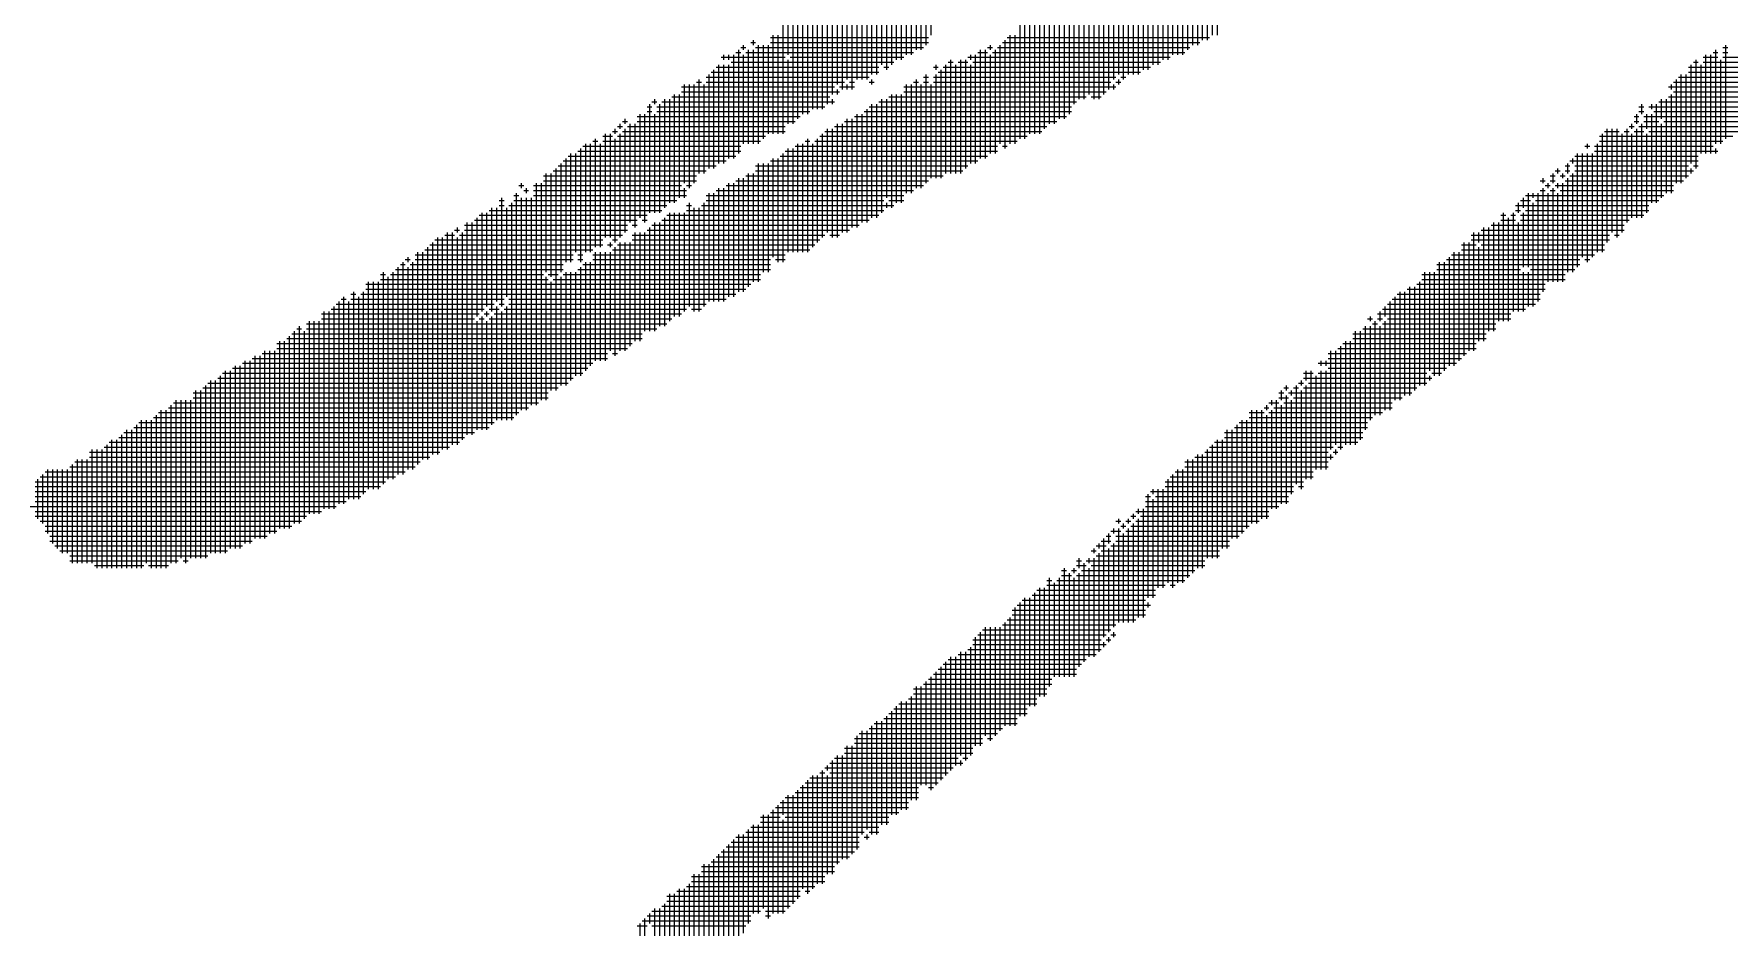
# Model space of a CAD drawing. Header units: feet. Extents: x 0 to 504600, y 0 to 356400.
# Drawn here: x 343216 to 344818, y 17540 to 18384 of the extents above; entities that cross this region are included whole.
import ezdxf

# ---------------------------------------------------------------- set-up
doc = ezdxf.new("R2010")
doc.units = ezdxf.units.FT
doc.header["$LTSCALE"] = 600
doc.header["$MEASUREMENT"] = 0
doc.layers.add('CX-COMM', color=3, linetype='CONTINUOUS')

msp = doc.modelspace()

# ---------------------------------------------------------------- linework, layer by layer
at = {"layer": 'CX-COMM'}
for p, q in [((344324.8, 18485.8), (344324.8, 18378.5)), ((344329.5, 18481.1), (344329.5, 18383.2)), ((344334.1, 18485.8), (344334.1, 18383.2)), ((344040.2, 18462.5), (344040.2, 18364.5)), ((344044.9, 18467.2), (344044.9, 18364.5)), ((344049.5, 18462.5), (344049.5, 18369.2)), ((344054.2, 18467.2), (344054.2, 18369.2)), ((344282.8, 18467.2), (344282.8, 18359.8)), ((344287.5, 18467.2), (344287.5, 18359.8)), ((344292.1, 18462.5), (344292.1, 18364.5)), ((344296.8, 18471.8), (344296.8, 18364.5)), ((344301.5, 18467.2), (344301.5, 18364.5)), ((344306.1, 18471.8), (344306.1, 18369.2)), ((344310.8, 18476.5), (344310.8, 18373.8)), ((344315.5, 18476.5), (344315.5, 18373.8)), ((344320.1, 18476.5), (344320.1, 18378.5)), ((344030.9, 18453.2), (344030.9, 18359.8)), ((344035.5, 18457.8), (344035.5, 18359.8)), ((344058.9, 18453.2), (344058.9, 18373.8)), ((344063.5, 18457.8), (344063.5, 18383.2)), ((344254.8, 18448.5), (344254.8, 18345.8)), ((344264.2, 18448.5), (344264.2, 18350.5)), ((344268.8, 18453.2), (344268.8, 18350.5)), ((344273.5, 18457.8), (344273.5, 18355.2)), ((344278.2, 18457.8), (344278.2, 18355.2)), ((343993.5, 18439.2), (343993.5, 18341.2)), ((343998.2, 18434.5), (343998.2, 18341.2)), ((344002.9, 18439.2), (344002.9, 18341.2)), ((344007.5, 18439.2), (344007.5, 18345.8)), ((344012.2, 18443.8), (344012.2, 18345.8)), ((344016.9, 18434.5), (344016.9, 18355.2)), ((344021.5, 18434.5), (344021.5, 18350.5)), ((344026.2, 18439.2), (344026.2, 18355.2)), ((344231.5, 18434.5), (344231.5, 18331.9)), ((344240.8, 18439.2), (344240.8, 18345.8)), ((344245.5, 18439.2), (344245.5, 18341.2)), ((344250.2, 18443.8), (344250.2, 18345.8)), ((344259.5, 18439.2), (344259.5, 18345.8)), ((343956.2, 18415.8), (343956.2, 18313.2)), ((343960.9, 18415.8), (343960.9, 18313.2)), ((343965.6, 18415.8), (343965.6, 18317.9)), ((343970.2, 18420.5), (343970.2, 18327.2)), ((343974.9, 18425.2), (343974.9, 18336.5)), ((343979.6, 18429.8), (343979.6, 18331.9)), ((343984.2, 18425.2), (343984.2, 18341.2)), ((343988.9, 18429.8), (343988.9, 18331.9)), ((344194.2, 18415.8), (344194.2, 18308.5)), ((344198.8, 18415.8), (344198.8, 18317.9)), ((344203.5, 18420.5), (344203.5, 18322.5)), ((344208.2, 18425.2), (344208.2, 18322.5)), ((344212.8, 18420.5), (344212.8, 18327.2)), ((344217.5, 18425.2), (344217.5, 18322.5)), ((344222.2, 18420.5), (344222.2, 18322.5)), ((344226.8, 18429.8), (344226.8, 18327.2)), ((344236.2, 18425.2), (344236.2, 18341.2)), ((343946.9, 18406.5), (343946.9, 18308.5)), ((343951.6, 18411.2), (343951.6, 18313.2)), ((344166.2, 18401.8), (344166.2, 18289.9)), ((344170.8, 18401.8), (344170.8, 18294.5)), ((344175.5, 18406.5), (344175.5, 18299.2)), ((344180.2, 18411.2), (344180.2, 18299.2)), ((344184.8, 18411.2), (344184.8, 18303.9)), ((344189.5, 18411.2), (344189.5, 18303.9)), ((343914.2, 18383.2), (343914.2, 18289.9)), ((343918.9, 18383.2), (343918.9, 18289.9)), ((343923.6, 18392.5), (343923.6, 18289.9)), ((343928.2, 18392.5), (343928.2, 18364.5)), ((343932.9, 18392.5), (343932.9, 18299.2)), ((343937.6, 18392.5), (343937.6, 18303.9)), ((343942.2, 18397.2), (343942.2, 18308.5)), ((344138.2, 18383.2), (344138.2, 18280.5)), ((344142.8, 18383.2), (344142.8, 18280.5)), ((344147.5, 18392.5), (344147.5, 18285.2)), ((344152.2, 18392.5), (344152.2, 18285.2)), ((344156.8, 18397.2), (344156.8, 18289.9)), ((344161.5, 18397.2), (344161.5, 18289.9)), ((343879.2, 18366.8), (343883.9, 18366.8)), ((343881.6, 18369.2), (343881.6, 18271.2)), ((343883.9, 18371.5), (343888.6, 18371.5)), ((343886.2, 18373.8), (343886.2, 18369.2)), ((343888.6, 18366.8), (344047.2, 18366.8)), ((343890.9, 18369.2), (343890.9, 18280.5)), ((343893.2, 18376.2), (343897.9, 18376.2)), ((343895.6, 18378.5), (343895.6, 18373.8)), ((343895.6, 18369.2), (343895.6, 18280.5)), ((343897.9, 18371.5), (344056.5, 18371.5)), ((343900.2, 18373.8), (343900.2, 18280.5)), ((343904.9, 18373.8), (343904.9, 18285.2)), ((343909.6, 18373.8), (343909.6, 18289.9)), ((343911.9, 18380.8), (344061.2, 18380.8)), ((343911.9, 18376.2), (344061.2, 18376.2)), ((344107.9, 18366.8), (344117.2, 18366.8)), ((344110.2, 18369.2), (344110.2, 18266.5)), ((344114.9, 18369.2), (344114.9, 18266.5)), ((344117.2, 18371.5), (344121.9, 18371.5)), ((344119.5, 18373.8), (344119.5, 18369.2)), ((344121.9, 18366.8), (344303.8, 18366.8)), ((344124.2, 18369.2), (344124.2, 18271.2)), ((344126.5, 18371.5), (344308.5, 18371.5)), ((344128.9, 18373.8), (344128.9, 18280.5)), ((344131.2, 18376.2), (344317.8, 18376.2)), ((344133.5, 18378.5), (344133.5, 18275.9)), ((344135.8, 18380.8), (344327.1, 18380.8)), ((344803, 18366.8), (344807.7, 18366.8)), ((344805.4, 18369.2), (344805.4, 18280.5)), ((344812.4, 18371.5), (344817, 18371.5)), ((344812.4, 18366.8), (344817, 18366.8)), ((344814.7, 18373.8), (344814.7, 18285.2)), ((343858.2, 18350.5), (343858.2, 18257.2)), ((343860.6, 18352.8), (344014.5, 18352.8)), ((343862.9, 18355.2), (343862.9, 18261.9)), ((343865.2, 18362.2), (343925.9, 18362.2)), ((343867.6, 18364.5), (343867.6, 18359.8)), ((343867.6, 18355.2), (343867.6, 18261.9)), ((343872.2, 18364.5), (343872.2, 18359.8)), ((343872.2, 18355.2), (343872.2, 18266.5)), ((343874.6, 18357.5), (344028.5, 18357.5)), ((343876.9, 18364.5), (343876.9, 18266.5)), ((343886.2, 18364.5), (343886.2, 18280.5)), ((343928.2, 18359.8), (343928.2, 18299.2)), ((343930.6, 18362.2), (344037.9, 18362.2)), ((344019.2, 18352.8), (344023.9, 18352.8)), ((344065.9, 18352.8), (344070.5, 18352.8)), ((344068.2, 18355.2), (344068.2, 18350.5)), ((344072.9, 18350.5), (344072.9, 18247.9)), ((344075.2, 18352.8), (344271.2, 18352.8)), ((344077.5, 18355.2), (344077.5, 18252.5)), ((344079.9, 18357.5), (344084.5, 18357.5)), ((344082.2, 18359.8), (344082.2, 18252.5)), ((344086.9, 18355.2), (344086.9, 18252.5)), ((344089.2, 18357.5), (344098.5, 18357.5)), ((344091.5, 18359.8), (344091.5, 18252.5)), ((344096.2, 18359.8), (344096.2, 18257.2)), ((344098.5, 18362.2), (344289.8, 18362.2)), ((344100.9, 18364.5), (344100.9, 18359.8)), ((344100.9, 18355.2), (344100.9, 18261.9)), ((344103.2, 18357.5), (344280.5, 18357.5)), ((344105.5, 18364.5), (344105.5, 18261.9)), ((344119.5, 18364.5), (344119.5, 18271.2)), ((344779.7, 18352.8), (344915, 18352.8)), ((344782, 18355.2), (344782, 18261.9)), ((344784.4, 18357.5), (344789, 18357.5)), ((344786.7, 18359.8), (344786.7, 18257.2)), ((344791.4, 18355.2), (344791.4, 18271.2)), ((344793.7, 18362.2), (344807.7, 18362.2)), ((344793.7, 18357.5), (344919.7, 18357.5)), ((344796, 18364.5), (344796, 18271.2)), ((344800.7, 18364.5), (344800.7, 18271.2)), ((344810, 18359.8), (344810, 18280.5)), ((344812.4, 18362.2), (344924.3, 18362.2)), ((343827.9, 18334.2), (343972.6, 18334.2)), ((343830.3, 18336.5), (343830.3, 18243.2)), ((343834.9, 18336.5), (343834.9, 18238.5)), ((343839.6, 18336.5), (343839.6, 18243.2)), ((343841.9, 18338.8), (343846.6, 18338.8)), ((343844.2, 18341.2), (343844.2, 18252.5)), ((343848.9, 18336.5), (343848.9, 18252.5)), ((343851.2, 18343.5), (344005.2, 18343.5)), ((343851.2, 18338.8), (343981.9, 18338.8)), ((343853.6, 18345.8), (343853.6, 18257.2)), ((343855.9, 18348.2), (344014.5, 18348.2)), ((343977.2, 18334.2), (343991.2, 18334.2)), ((343984.2, 18336.5), (343984.2, 18331.9)), ((343986.6, 18338.8), (343991.2, 18338.8)), ((344005.2, 18338.8), (344009.9, 18338.8)), ((344007.5, 18341.2), (344007.5, 18336.5)), ((344037.9, 18334.2), (344238.5, 18334.2)), ((344040.2, 18336.5), (344040.2, 18233.9)), ((344044.9, 18336.5), (344044.9, 18233.9)), ((344047.2, 18338.8), (344051.9, 18338.8)), ((344049.5, 18341.2), (344049.5, 18238.5)), ((344054.2, 18336.5), (344054.2, 18238.5)), ((344056.5, 18343.5), (344061.2, 18343.5)), ((344056.5, 18338.8), (344061.2, 18338.8)), ((344058.9, 18345.8), (344058.9, 18243.2)), ((344063.5, 18336.5), (344063.5, 18247.9)), ((344065.9, 18343.5), (344238.5, 18343.5)), ((344065.9, 18338.8), (344233.8, 18338.8)), ((344068.2, 18345.8), (344068.2, 18247.9)), ((344070.5, 18348.2), (344261.8, 18348.2)), ((344236.2, 18336.5), (344236.2, 18331.9)), ((344238.5, 18338.8), (344243.2, 18338.8)), ((344240.8, 18341.2), (344240.8, 18336.5)), ((344243.2, 18343.5), (344247.8, 18343.5)), ((344761, 18334.2), (344887, 18334.2)), ((344763.4, 18336.5), (344763.4, 18331.9)), ((344765.7, 18338.8), (344896.3, 18338.8)), ((344768, 18341.2), (344768, 18243.2)), ((344770.4, 18343.5), (344901, 18343.5)), ((344772.7, 18345.8), (344772.7, 18243.2)), ((344777.4, 18345.8), (344777.4, 18247.9)), ((344779.7, 18348.2), (344905.7, 18348.2)), ((343799.9, 18320.2), (343804.6, 18320.2)), ((343802.3, 18322.5), (343802.3, 18317.9)), ((343809.3, 18320.2), (343972.6, 18320.2)), ((343811.6, 18322.5), (343811.6, 18219.9)), ((343816.3, 18322.5), (343816.3, 18224.5)), ((343818.6, 18324.9), (343967.9, 18324.9)), ((343820.9, 18327.2), (343820.9, 18224.5)), ((343825.6, 18327.2), (343825.6, 18229.2)), ((343827.9, 18329.5), (343977.2, 18329.5)), ((343970.2, 18322.5), (343970.2, 18317.9)), ((343974.9, 18331.9), (343974.9, 18327.2)), ((344014.5, 18320.2), (344201.2, 18320.2)), ((344016.9, 18322.5), (344016.9, 18215.2)), ((344021.5, 18322.5), (344021.5, 18229.2)), ((344023.9, 18324.9), (344210.5, 18324.9)), ((344026.2, 18327.2), (344026.2, 18219.9)), ((344030.9, 18327.2), (344030.9, 18224.5)), ((344035.5, 18327.2), (344035.5, 18224.5)), ((344037.9, 18329.5), (344229.2, 18329.5)), ((344215.2, 18324.9), (344224.5, 18324.9)), ((344751.7, 18320.2), (344873, 18320.2)), ((344754, 18322.5), (344754, 18303.9)), ((344758.7, 18322.5), (344758.7, 18233.9)), ((344761, 18324.9), (344877.7, 18324.9)), ((344763.4, 18327.2), (344763.4, 18233.9)), ((344765.7, 18329.5), (344882.3, 18329.5)), ((343774.3, 18303.9), (343774.3, 18299.2)), ((343785.9, 18306.2), (343939.9, 18306.2)), ((343788.3, 18308.5), (343788.3, 18210.5)), ((343792.9, 18308.5), (343792.9, 18205.9)), ((343795.3, 18315.5), (343799.9, 18315.5)), ((343795.3, 18310.9), (343799.9, 18310.9)), ((343797.6, 18317.9), (343797.6, 18215.2)), ((343802.3, 18308.5), (343802.3, 18215.2)), ((343804.6, 18315.5), (343963.2, 18315.5)), ((343804.6, 18310.9), (343949.2, 18310.9)), ((343806.9, 18317.9), (343806.9, 18215.2)), ((343984.2, 18303.9), (343984.2, 18196.5)), ((343988.9, 18303.9), (343988.9, 18201.2)), ((343991.2, 18306.2), (344191.8, 18306.2)), ((343993.5, 18308.5), (343993.5, 18201.2)), ((343998.2, 18308.5), (343998.2, 18205.9)), ((344000.5, 18310.9), (344196.5, 18310.9)), ((344002.9, 18313.2), (344002.9, 18205.9)), ((344005.2, 18315.5), (344196.5, 18315.5)), ((344007.5, 18317.9), (344007.5, 18210.5)), ((344012.2, 18317.9), (344012.2, 18210.5)), ((344728.4, 18306.2), (344733, 18306.2)), ((344730.7, 18308.5), (344730.7, 18299.2)), ((344733, 18315.5), (344737.7, 18315.5)), ((344733, 18310.9), (344737.7, 18310.9)), ((344735.4, 18317.9), (344735.4, 18308.5)), ((344737.7, 18306.2), (344854.4, 18306.2)), ((344740, 18308.5), (344740, 18294.5)), ((344742.4, 18315.5), (344863.7, 18315.5)), ((344744.7, 18317.9), (344744.7, 18313.2)), ((344744.7, 18308.5), (344744.7, 18224.5)), ((344747, 18310.9), (344859, 18310.9)), ((344749.4, 18317.9), (344749.4, 18224.5)), ((343753.3, 18287.5), (343762.6, 18287.5)), ((343755.6, 18289.9), (343755.6, 18191.9)), ((343760.3, 18289.9), (343760.3, 18191.9)), ((343762.6, 18292.2), (343767.3, 18292.2)), ((343764.9, 18294.5), (343764.9, 18289.9)), ((343767.3, 18296.9), (343771.9, 18296.9)), ((343767.3, 18287.5), (343907.2, 18287.5)), ((343769.6, 18299.2), (343769.6, 18294.5)), ((343769.6, 18289.9), (343769.6, 18191.9)), ((343771.9, 18301.5), (343776.6, 18301.5)), ((343771.9, 18292.2), (343925.9, 18292.2)), ((343774.3, 18294.5), (343774.3, 18196.5)), ((343776.6, 18296.9), (343925.9, 18296.9)), ((343778.9, 18299.2), (343778.9, 18205.9)), ((343783.6, 18299.2), (343783.6, 18201.2)), ((343785.9, 18301.5), (343935.2, 18301.5)), ((343958.6, 18287.5), (344154.5, 18287.5)), ((343960.9, 18289.9), (343960.9, 18191.9)), ((343963.2, 18292.2), (344168.5, 18292.2)), ((343965.6, 18294.5), (343965.6, 18196.5)), ((343970.2, 18294.5), (343970.2, 18191.9)), ((343972.6, 18296.9), (344173.2, 18296.9)), ((343974.9, 18299.2), (343974.9, 18191.9)), ((343979.6, 18299.2), (343979.6, 18196.5)), ((343981.9, 18301.5), (344182.5, 18301.5)), ((344695.7, 18287.5), (344821.7, 18287.5)), ((344698.1, 18289.9), (344698.1, 18177.9)), ((344700.4, 18292.2), (344714.4, 18292.2)), ((344702.7, 18294.5), (344702.7, 18187.2)), ((344707.4, 18294.5), (344707.4, 18196.5)), ((344712.1, 18294.5), (344712.1, 18191.9)), ((344716.7, 18289.9), (344716.7, 18196.5)), ((344719, 18292.2), (344723.7, 18292.2)), ((344721.4, 18294.5), (344721.4, 18205.9)), ((344723.7, 18296.9), (344728.4, 18296.9)), ((344726, 18299.2), (344726, 18294.5)), ((344726, 18289.9), (344726, 18210.5)), ((344728.4, 18301.5), (344733, 18301.5)), ((344728.4, 18292.2), (344737.7, 18292.2)), ((344730.7, 18294.5), (344730.7, 18210.5)), ((344733, 18296.9), (344840.4, 18296.9)), ((344735.4, 18299.2), (344735.4, 18210.5)), ((344737.7, 18301.5), (344751.7, 18301.5)), ((344740, 18289.9), (344740, 18215.2)), ((344742.4, 18292.2), (344826.4, 18292.2)), ((344754, 18299.2), (344754, 18229.2)), ((344756.4, 18301.5), (344845, 18301.5)), ((343722.9, 18271.2), (343722.9, 18168.6)), ((343727.6, 18271.2), (343727.6, 18177.9)), ((343729.9, 18273.5), (343883.9, 18273.5)), ((343732.3, 18275.9), (343732.3, 18168.6)), ((343734.6, 18278.2), (343883.9, 18278.2)), ((343736.9, 18280.5), (343736.9, 18177.9)), ((343741.6, 18280.5), (343741.6, 18177.9)), ((343743.9, 18282.9), (343748.6, 18282.9)), ((343746.3, 18285.2), (343746.3, 18182.6)), ((343750.9, 18280.5), (343750.9, 18182.6)), ((343753.3, 18282.9), (343902.6, 18282.9)), ((343764.9, 18285.2), (343764.9, 18187.2)), ((343923.6, 18271.2), (343923.6, 18168.6)), ((343925.9, 18273.5), (344126.5, 18273.5)), ((343928.2, 18275.9), (343928.2, 18177.9)), ((343932.9, 18275.9), (343932.9, 18177.9)), ((343935.2, 18278.2), (344126.5, 18278.2)), ((343937.6, 18280.5), (343937.6, 18177.9)), ((343942.2, 18280.5), (343942.2, 18177.9)), ((343944.6, 18282.9), (343949.2, 18282.9)), ((343946.9, 18285.2), (343946.9, 18177.9)), ((343951.6, 18280.5), (343951.6, 18182.6)), ((343953.9, 18282.9), (344145.2, 18282.9)), ((343956.2, 18285.2), (343956.2, 18187.2)), ((344131.2, 18278.2), (344135.8, 18278.2)), ((344674.7, 18271.2), (344674.7, 18163.9)), ((344679.4, 18271.2), (344679.4, 18173.2)), ((344681.7, 18278.2), (344686.4, 18278.2)), ((344684.1, 18280.5), (344684.1, 18275.9)), ((344684.1, 18271.2), (344684.1, 18168.6)), ((344688.7, 18271.2), (344688.7, 18173.2)), ((344691.1, 18278.2), (344803, 18278.2)), ((344691.1, 18273.5), (344807.7, 18273.5)), ((344693.4, 18280.5), (344693.4, 18177.9)), ((344695.7, 18282.9), (344812.4, 18282.9)), ((344805.4, 18275.9), (344805.4, 18271.2)), ((343706.6, 18254.9), (343851.2, 18254.9)), ((343708.9, 18257.2), (343708.9, 18047.2)), ((343711.3, 18259.5), (343860.6, 18259.5)), ((343713.6, 18261.9), (343713.6, 18159.2)), ((343715.9, 18264.2), (343869.9, 18264.2)), ((343718.3, 18266.5), (343718.3, 18168.6)), ((343720.6, 18268.9), (343879.2, 18268.9)), ((343897.9, 18259.5), (344098.5, 18259.5)), ((343897.9, 18254.9), (344093.9, 18254.9)), ((343900.2, 18261.9), (343900.2, 18149.9)), ((343904.9, 18261.9), (343904.9, 18159.2)), ((343909.6, 18261.9), (343909.6, 18159.2)), ((343911.9, 18264.2), (344107.9, 18264.2)), ((343914.2, 18266.5), (343914.2, 18173.2)), ((343918.9, 18266.5), (343918.9, 18168.6)), ((343921.2, 18268.9), (344117.2, 18268.9)), ((344653.7, 18254.9), (344658.4, 18254.9)), ((344656.1, 18257.2), (344656.1, 18252.5)), ((344663.1, 18259.5), (344667.7, 18259.5)), ((344663.1, 18254.9), (344667.7, 18254.9)), ((344665.4, 18261.9), (344665.4, 18252.5)), ((344667.7, 18264.2), (344789, 18264.2)), ((344670.1, 18266.5), (344670.1, 18261.9)), ((344672.4, 18268.9), (344789, 18268.9)), ((344672.4, 18259.5), (344779.7, 18259.5)), ((344672.4, 18254.9), (344784.4, 18254.9)), ((344782, 18257.2), (344782, 18252.5)), ((344784.4, 18259.5), (344789, 18259.5)), ((343674, 18240.9), (343678.6, 18240.9)), ((343676.3, 18243.2), (343676.3, 18238.5)), ((343681, 18238.5), (343681, 18233.9)), ((343688, 18240.9), (343827.9, 18240.9)), ((343690.3, 18243.2), (343690.3, 18033.3)), ((343695, 18243.2), (343695, 18037.9)), ((343697.3, 18250.2), (343841.9, 18250.2)), ((343697.3, 18245.5), (343841.9, 18245.5)), ((343699.6, 18252.5), (343699.6, 18159.2)), ((343704.3, 18252.5), (343704.3, 18154.6)), ((343830.3, 18238.5), (343830.3, 18229.2)), ((343832.6, 18240.9), (343837.3, 18240.9)), ((343862.9, 18238.5), (343862.9, 18131.2)), ((343867.6, 18238.5), (343867.6, 18131.2)), ((343869.9, 18240.9), (344056.5, 18240.9)), ((343872.2, 18243.2), (343872.2, 18135.9)), ((343876.9, 18243.2), (343876.9, 18135.9)), ((343879.2, 18245.5), (344061.2, 18245.5)), ((343881.6, 18247.9), (343881.6, 18140.6)), ((343886.2, 18247.9), (343886.2, 18140.6)), ((343888.6, 18250.2), (344075.2, 18250.2)), ((343890.9, 18252.5), (343890.9, 18145.2)), ((343895.6, 18252.5), (343895.6, 18149.9)), ((344639.7, 18245.5), (344644.4, 18245.5)), ((344642.1, 18247.9), (344642.1, 18243.2)), ((344642.1, 18238.5), (344642.1, 18140.6)), ((344644.4, 18240.9), (344649.1, 18240.9)), ((344646.7, 18243.2), (344646.7, 18238.5)), ((344649.1, 18250.2), (344653.7, 18250.2)), ((344649.1, 18245.5), (344653.7, 18245.5)), ((344651.4, 18252.5), (344651.4, 18243.2)), ((344651.4, 18238.5), (344651.4, 18149.9)), ((344653.7, 18240.9), (344765.7, 18240.9)), ((344656.1, 18243.2), (344656.1, 18238.5)), ((344658.4, 18250.2), (344663.1, 18250.2)), ((344660.7, 18252.5), (344660.7, 18247.9)), ((344660.7, 18243.2), (344660.7, 18149.9)), ((344663.1, 18245.5), (344775, 18245.5)), ((344665.4, 18247.9), (344665.4, 18159.2)), ((344667.7, 18250.2), (344779.7, 18250.2)), ((344670.1, 18252.5), (344670.1, 18159.2)), ((343655.3, 18226.9), (343660, 18226.9)), ((343655.3, 18222.2), (343660, 18222.2)), ((343657.6, 18229.2), (343657.6, 18126.6)), ((343664.6, 18222.2), (343813.9, 18222.2)), ((343667, 18224.5), (343667, 18019.3)), ((343669.3, 18231.5), (343674, 18231.5)), ((343669.3, 18226.9), (343823.3, 18226.9)), ((343671.6, 18233.9), (343671.6, 18023.9)), ((343676.3, 18229.2), (343676.3, 18028.6)), ((343678.6, 18236.2), (343683.3, 18236.2)), ((343681, 18229.2), (343681, 18028.6)), ((343685.6, 18229.2), (343685.6, 18033.3)), ((343688, 18236.2), (343832.6, 18236.2)), ((343688, 18231.5), (343832.6, 18231.5)), ((343832.6, 18222.2), (343837.3, 18222.2)), ((343834.9, 18224.5), (343834.9, 18126.6)), ((343846.6, 18222.2), (344028.5, 18222.2)), ((343848.9, 18224.5), (343848.9, 18126.6)), ((343851.2, 18231.5), (344037.9, 18231.5)), ((343851.2, 18226.9), (344019.2, 18226.9)), ((343853.6, 18233.9), (343853.6, 18131.2)), ((343858.2, 18233.9), (343858.2, 18131.2)), ((343860.6, 18236.2), (344047.2, 18236.2)), ((344021.5, 18224.5), (344021.5, 18219.9)), ((344023.9, 18226.9), (344037.9, 18226.9)), ((344616.4, 18222.2), (344742.4, 18222.2)), ((344618.7, 18224.5), (344618.7, 18215.2)), ((344621.1, 18226.9), (344630.4, 18226.9)), ((344623.4, 18229.2), (344623.4, 18219.9)), ((344625.7, 18231.5), (344756.4, 18231.5)), ((344628.1, 18233.9), (344628.1, 18163.9)), ((344632.7, 18233.9), (344632.7, 18229.2)), ((344632.7, 18224.5), (344632.7, 18126.6)), ((344635.1, 18226.9), (344751.7, 18226.9)), ((344637.4, 18233.9), (344637.4, 18131.2)), ((344639.7, 18236.2), (344644.4, 18236.2)), ((344646.7, 18233.9), (344646.7, 18149.9)), ((344649.1, 18236.2), (344653.7, 18236.2)), ((344656.1, 18233.9), (344656.1, 18149.9)), ((344658.4, 18236.2), (344765.7, 18236.2)), ((343632, 18208.2), (343785.9, 18208.2)), ((343634.3, 18210.5), (343634.3, 18117.2)), ((343636.6, 18212.9), (343795.3, 18212.9)), ((343639, 18215.2), (343639, 18121.9)), ((343643.6, 18215.2), (343643.6, 18126.6)), ((343646, 18217.5), (343809.3, 18217.5)), ((343648.3, 18219.9), (343648.3, 18121.9)), ((343653, 18219.9), (343653, 18131.2)), ((343662.3, 18219.9), (343662.3, 18135.9)), ((343790.6, 18208.2), (343795.3, 18208.2)), ((343809.3, 18208.2), (344005.2, 18208.2)), ((343811.6, 18210.5), (343811.6, 18107.9)), ((343813.9, 18212.9), (344014.5, 18212.9)), ((343816.3, 18215.2), (343816.3, 18112.6)), ((343820.9, 18215.2), (343820.9, 18117.2)), ((343825.6, 18215.2), (343825.6, 18117.2)), ((343830.3, 18215.2), (343830.3, 18121.9)), ((343832.6, 18217.5), (344019.2, 18217.5)), ((343839.6, 18219.9), (343839.6, 18121.9)), ((343844.2, 18219.9), (343844.2, 18121.9)), ((344602.4, 18212.9), (344607.1, 18212.9)), ((344602.4, 18208.2), (344616.4, 18208.2)), ((344604.7, 18215.2), (344604.7, 18112.6)), ((344609.4, 18210.5), (344609.4, 18112.6)), ((344611.7, 18212.9), (344616.4, 18212.9)), ((344614.1, 18215.2), (344614.1, 18121.9)), ((344616.4, 18217.5), (344621.1, 18217.5)), ((344621.1, 18212.9), (344737.7, 18212.9)), ((344621.1, 18208.2), (344723.7, 18208.2)), ((344623.4, 18215.2), (344623.4, 18163.9)), ((344625.7, 18217.5), (344742.4, 18217.5)), ((343597, 18191.9), (343597, 17986.6)), ((343601.6, 18191.9), (343601.6, 17991.3)), ((343604, 18194.2), (343613.3, 18194.2)), ((343606.3, 18196.5), (343606.3, 17991.3)), ((343611, 18196.5), (343611, 17995.9)), ((343613.3, 18198.9), (343618, 18198.9)), ((343615.6, 18201.2), (343615.6, 18196.5)), ((343615.6, 18191.9), (343615.6, 17995.9)), ((343618, 18194.2), (343771.9, 18194.2)), ((343620.3, 18196.5), (343620.3, 18000.6)), ((343622.6, 18203.5), (343776.6, 18203.5)), ((343622.6, 18198.9), (343776.6, 18198.9)), ((343625, 18205.9), (343625, 18005.3)), ((343629.6, 18205.9), (343629.6, 18005.3)), ((343781.3, 18203.5), (343785.9, 18203.5)), ((343781.3, 18194.2), (343963.2, 18194.2)), ((343783.6, 18196.5), (343783.6, 18093.9)), ((343788.3, 18196.5), (343788.3, 18093.9)), ((343792.9, 18196.5), (343792.9, 18103.2)), ((343795.3, 18198.9), (343986.6, 18198.9)), ((343797.6, 18201.2), (343797.6, 18103.2)), ((343799.9, 18203.5), (343995.9, 18203.5)), ((343802.3, 18205.9), (343802.3, 18103.2)), ((343806.9, 18205.9), (343806.9, 18107.9)), ((343967.9, 18194.2), (343977.2, 18194.2)), ((344574.4, 18194.2), (344705.1, 18194.2)), ((344576.7, 18196.5), (344576.7, 18084.6)), ((344581.4, 18196.5), (344581.4, 18187.2)), ((344583.7, 18198.9), (344719, 18198.9)), ((344586.1, 18201.2), (344586.1, 18093.9)), ((344590.7, 18201.2), (344590.7, 18103.2)), ((344593.1, 18203.5), (344719, 18203.5)), ((344595.4, 18205.9), (344595.4, 18103.2)), ((344600.1, 18205.9), (344600.1, 18112.6)), ((344618.7, 18205.9), (344618.7, 18121.9)), ((344709.7, 18194.2), (344714.4, 18194.2)), ((343576, 18175.6), (343725.3, 18175.6)), ((343578.3, 18177.9), (343578.3, 17977.3)), ((343583, 18177.9), (343583, 17981.9)), ((343585.3, 18180.2), (343743.9, 18180.2)), ((343587.6, 18182.6), (343587.6, 17981.9)), ((343590, 18184.9), (343753.3, 18184.9)), ((343592.3, 18187.2), (343592.3, 17986.6)), ((343594.6, 18189.5), (343753.3, 18189.5)), ((343729.9, 18175.6), (343734.6, 18175.6)), ((343743.9, 18175.6), (343925.9, 18175.6)), ((343746.3, 18177.9), (343746.3, 18075.2)), ((343750.9, 18177.9), (343750.9, 18075.2)), ((343755.6, 18177.9), (343755.6, 18075.2)), ((343757.9, 18184.9), (343762.6, 18184.9)), ((343760.3, 18187.2), (343760.3, 18182.6)), ((343760.3, 18177.9), (343760.3, 18084.6)), ((343762.6, 18189.5), (343767.3, 18189.5)), ((343762.6, 18180.2), (343949.2, 18180.2)), ((343764.9, 18182.6), (343764.9, 18079.9)), ((343767.3, 18184.9), (343953.9, 18184.9)), ((343769.6, 18187.2), (343769.6, 18084.6)), ((343774.3, 18187.2), (343774.3, 18084.6)), ((343778.9, 18187.2), (343778.9, 18089.2)), ((343781.3, 18189.5), (343958.6, 18189.5)), ((344555.8, 18175.6), (344691.1, 18175.6)), ((344558.1, 18177.9), (344558.1, 18070.6)), ((344562.8, 18177.9), (344562.8, 18075.2)), ((344565.1, 18184.9), (344579.1, 18184.9)), ((344565.1, 18180.2), (344700.4, 18180.2)), ((344567.4, 18187.2), (344567.4, 18079.9)), ((344572.1, 18187.2), (344572.1, 18084.6)), ((344574.4, 18189.5), (344705.1, 18189.5)), ((344581.4, 18182.6), (344581.4, 18093.9)), ((344583.7, 18184.9), (344700.4, 18184.9)), ((343545.7, 18159.2), (343545.7, 17958.6)), ((343555, 18159.2), (343555, 17963.3)), ((343557.3, 18161.6), (343715.9, 18161.6)), ((343559.6, 18163.9), (343559.6, 17967.9)), ((343562, 18166.2), (343566.6, 18166.2)), ((343564.3, 18168.6), (343564.3, 17967.9)), ((343566.6, 18170.9), (343571.3, 18170.9)), ((343569, 18173.2), (343569, 18168.6)), ((343569, 18163.9), (343569, 17972.6)), ((343571.3, 18166.2), (343715.9, 18166.2)), ((343573.6, 18168.6), (343573.6, 17972.6)), ((343576, 18170.9), (343725.3, 18170.9)), ((343718.3, 18159.2), (343718.3, 18051.9)), ((343722.9, 18159.2), (343722.9, 18056.6)), ((343727.6, 18159.2), (343727.6, 18061.2)), ((343729.9, 18170.9), (343734.6, 18170.9)), ((343729.9, 18161.6), (343911.9, 18161.6)), ((343732.3, 18163.9), (343732.3, 18061.2)), ((343734.6, 18166.2), (343911.9, 18166.2)), ((343736.9, 18168.6), (343736.9, 18065.9)), ((343741.6, 18168.6), (343741.6, 18070.6)), ((343743.9, 18170.9), (343911.9, 18170.9)), ((343916.6, 18170.9), (343925.9, 18170.9)), ((344530.1, 18159.2), (344530.1, 18051.9)), ((344534.8, 18159.2), (344534.8, 18065.9)), ((344539.4, 18159.2), (344539.4, 18061.2)), ((344541.8, 18166.2), (344677.1, 18166.2)), ((344541.8, 18161.6), (344621.1, 18161.6)), ((344544.1, 18168.6), (344544.1, 18061.2)), ((344548.8, 18168.6), (344548.8, 18065.9)), ((344551.1, 18170.9), (344677.1, 18170.9)), ((344553.4, 18173.2), (344553.4, 18070.6)), ((344623.4, 18159.2), (344623.4, 18121.9)), ((344628.1, 18159.2), (344628.1, 18126.6)), ((344630.4, 18161.6), (344672.4, 18161.6)), ((344681.7, 18170.9), (344686.4, 18170.9)), ((343529.3, 18147.6), (343893.2, 18147.6)), ((343529.3, 18142.9), (343888.6, 18142.9)), ((343531.7, 18149.9), (343531.7, 17953.9)), ((343536.3, 18149.9), (343536.3, 17953.9)), ((343541, 18149.9), (343541, 17953.9)), ((343543.3, 18156.9), (343548, 18156.9)), ((343543.3, 18152.2), (343701.9, 18152.2)), ((343550.3, 18154.6), (343550.3, 17963.3)), ((343552.6, 18156.9), (343697.3, 18156.9)), ((343699.6, 18154.6), (343699.6, 18037.9)), ((343701.9, 18156.9), (343711.3, 18156.9)), ((343704.3, 18149.9), (343704.3, 18047.2)), ((343706.6, 18152.2), (343902.6, 18152.2)), ((343713.6, 18154.6), (343713.6, 18051.9)), ((343715.9, 18156.9), (343902.6, 18156.9)), ((344513.8, 18142.9), (344644.4, 18142.9)), ((344516.1, 18145.2), (344516.1, 18042.6)), ((344520.8, 18145.2), (344520.8, 18047.2)), ((344523.1, 18147.6), (344644.4, 18147.6)), ((344525.4, 18149.9), (344525.4, 18051.9)), ((344527.8, 18156.9), (344663.1, 18156.9)), ((344527.8, 18152.2), (344663.1, 18152.2)), ((343499, 18126.6), (343499, 17935.3)), ((343501.3, 18128.9), (343650.6, 18128.9)), ((343503.7, 18131.2), (343503.7, 17939.9)), ((343506, 18133.6), (343510.7, 18133.6)), ((343508.3, 18135.9), (343508.3, 17939.9)), ((343513, 18131.2), (343513, 17944.6)), ((343515.3, 18138.2), (343520, 18138.2)), ((343515.3, 18133.6), (343660, 18133.6)), ((343517.7, 18140.6), (343517.7, 17944.6)), ((343522.3, 18135.9), (343522.3, 17944.6)), ((343524.7, 18138.2), (343879.2, 18138.2)), ((343527, 18140.6), (343527, 17949.3)), ((343653, 18126.6), (343653, 18019.3)), ((343655.3, 18128.9), (343660, 18128.9)), ((343662.3, 18126.6), (343662.3, 18019.3)), ((343664.6, 18133.6), (343869.9, 18133.6)), ((343664.6, 18128.9), (343851.2, 18128.9)), ((344492.8, 18126.6), (344492.8, 18117.2)), ((344495.1, 18128.9), (344635.1, 18128.9)), ((344497.4, 18131.2), (344497.4, 18028.6)), ((344499.8, 18133.6), (344639.7, 18133.6)), ((344502.1, 18135.9), (344502.1, 18037.9)), ((344504.4, 18138.2), (344639.7, 18138.2)), ((344506.8, 18140.6), (344506.8, 18037.9)), ((344511.4, 18140.6), (344511.4, 18042.6)), ((343473.3, 18110.2), (343813.9, 18110.2)), ((343475.7, 18112.6), (343475.7, 17930.6)), ((343480.3, 18112.6), (343480.3, 17930.6)), ((343485, 18112.6), (343485, 17930.6)), ((343487.3, 18119.6), (343636.6, 18119.6)), ((343487.3, 18114.9), (343632, 18114.9)), ((343489.7, 18121.9), (343489.7, 17935.3)), ((343494.3, 18121.9), (343494.3, 17935.3)), ((343496.7, 18124.2), (343641.3, 18124.2)), ((343634.3, 18112.6), (343634.3, 18009.9)), ((343636.6, 18114.9), (343641.3, 18114.9)), ((343639, 18117.2), (343639, 18009.9)), ((343641.3, 18119.6), (343646, 18119.6)), ((343643.6, 18121.9), (343643.6, 18117.2)), ((343643.6, 18112.6), (343643.6, 18009.9)), ((343646, 18124.2), (343655.3, 18124.2)), ((343646, 18114.9), (343818.6, 18114.9)), ((343648.3, 18117.2), (343648.3, 18014.6)), ((343650.6, 18119.6), (343827.9, 18119.6)), ((343657.6, 18121.9), (343657.6, 18019.3)), ((343660, 18124.2), (343832.6, 18124.2)), ((343837.3, 18124.2), (343846.6, 18124.2)), ((344476.4, 18114.9), (344481.1, 18114.9)), ((344478.8, 18117.2), (344478.8, 18112.6)), ((344481.1, 18110.2), (344485.8, 18110.2)), ((344483.4, 18112.6), (344483.4, 18023.9)), ((344485.8, 18119.6), (344611.7, 18119.6)), ((344485.8, 18114.9), (344490.4, 18114.9)), ((344488.1, 18121.9), (344488.1, 18112.6)), ((344490.4, 18124.2), (344625.7, 18124.2)), ((344490.4, 18110.2), (344597.7, 18110.2)), ((344492.8, 18112.6), (344492.8, 18028.6)), ((344495.1, 18114.9), (344611.7, 18114.9)), ((343447.7, 18093.9), (343447.7, 17916.6)), ((343452.3, 18093.9), (343452.3, 17916.6)), ((343454.7, 18096.2), (343790.6, 18096.2)), ((343457, 18098.6), (343457, 17916.6)), ((343459.3, 18100.9), (343790.6, 18100.9)), ((343461.7, 18103.2), (343461.7, 17921.3)), ((343464, 18105.6), (343468.7, 18105.6)), ((343466.3, 18107.9), (343466.3, 17921.3)), ((343471, 18103.2), (343471, 17925.9)), ((343473.3, 18105.6), (343804.6, 18105.6)), ((344455.4, 18093.9), (344455.4, 17995.9)), ((344460.1, 18093.9), (344460.1, 17995.9)), ((344462.4, 18100.9), (344588.4, 18100.9)), ((344462.4, 18096.2), (344588.4, 18096.2)), ((344464.8, 18103.2), (344464.8, 17995.9)), ((344469.4, 18103.2), (344469.4, 18000.6)), ((344471.8, 18105.6), (344597.7, 18105.6)), ((344474.1, 18107.9), (344474.1, 18009.9)), ((344478.8, 18107.9), (344478.8, 18019.3)), ((344488.1, 18107.9), (344488.1, 18023.9)), ((343424.3, 18079.9), (343424.3, 17907.3)), ((343429, 18079.9), (343429, 17907.3)), ((343431.3, 18082.2), (343757.9, 18082.2)), ((343433.7, 18084.6), (343433.7, 17907.3)), ((343438.3, 18084.6), (343438.3, 17911.9)), ((343443, 18084.6), (343443, 17911.9)), ((343445.3, 18091.6), (343781.3, 18091.6)), ((343445.3, 18086.9), (343776.6, 18086.9)), ((343762.6, 18082.2), (343767.3, 18082.2)), ((344439.1, 18082.2), (344569.8, 18082.2)), ((344441.4, 18084.6), (344441.4, 17991.3)), ((344446.1, 18084.6), (344446.1, 17995.9)), ((344448.4, 18086.9), (344579.1, 18086.9)), ((344450.8, 18089.2), (344450.8, 17991.3)), ((344453.1, 18091.6), (344579.1, 18091.6)), ((343394, 18063.6), (343734.6, 18063.6)), ((343396.4, 18065.9), (343396.4, 17893.3)), ((343401, 18065.9), (343401, 17897.9)), ((343403.4, 18068.2), (343739.3, 18068.2)), ((343405.7, 18070.6), (343405.7, 17897.9)), ((343410.3, 18070.6), (343410.3, 17897.9)), ((343412.7, 18072.9), (343743.9, 18072.9)), ((343415, 18075.2), (343415, 17902.6)), ((343419.7, 18075.2), (343419.7, 17902.6)), ((343422, 18077.6), (343757.9, 18077.6)), ((344415.8, 18063.6), (344425.1, 18063.6)), ((344418.1, 18065.9), (344418.1, 18056.6)), ((344422.8, 18065.9), (344422.8, 17963.3)), ((344429.8, 18072.9), (344560.4, 18072.9)), ((344429.8, 18063.6), (344532.4, 18063.6)), ((344432.1, 18075.2), (344432.1, 18070.6)), ((344432.1, 18065.9), (344432.1, 17972.6)), ((344436.8, 18075.2), (344436.8, 18070.6)), ((344436.8, 18065.9), (344436.8, 17972.6)), ((344439.1, 18077.6), (344565.1, 18077.6)), ((344439.1, 18068.2), (344551.1, 18068.2)), ((344537.1, 18063.6), (344546.4, 18063.6)), ((343368.4, 18047.2), (343368.4, 17888.6)), ((343373, 18047.2), (343373, 17888.6)), ((343375.4, 18049.6), (343711.3, 18049.6)), ((343377.7, 18051.9), (343377.7, 17888.6)), ((343380, 18054.2), (343720.6, 18054.2)), ((343382.4, 18056.6), (343382.4, 17893.3)), ((343387, 18056.6), (343387, 17893.3)), ((343389.4, 18058.9), (343725.3, 18058.9)), ((343391.7, 18061.2), (343391.7, 17893.3)), ((344394.8, 18047.2), (344394.8, 18037.9)), ((344397.1, 18049.6), (344401.8, 18049.6)), ((344399.5, 18051.9), (344399.5, 18047.2)), ((344404.1, 18047.2), (344404.1, 18042.6)), ((344406.5, 18049.6), (344411.1, 18049.6)), ((344408.8, 18051.9), (344408.8, 17958.6)), ((344411.1, 18054.2), (344415.8, 18054.2)), ((344413.5, 18056.6), (344413.5, 18051.9)), ((344413.5, 18047.2), (344413.5, 17953.9)), ((344415.8, 18058.9), (344537.1, 18058.9)), ((344415.8, 18049.6), (344523.1, 18049.6)), ((344418.1, 18051.9), (344418.1, 17963.3)), ((344420.5, 18054.2), (344532.4, 18054.2)), ((344427.4, 18061.2), (344427.4, 17972.6)), ((344534.8, 18061.2), (344534.8, 18056.6)), ((343342.7, 18030.9), (343683.3, 18030.9)), ((343345, 18033.3), (343345, 17884)), ((343347.4, 18035.6), (343692.6, 18035.6)), ((343349.7, 18037.9), (343349.7, 17884)), ((343354.4, 18037.9), (343354.4, 17888.6)), ((343359, 18037.9), (343359, 17884)), ((343363.7, 18037.9), (343363.7, 17888.6)), ((343366, 18044.9), (343701.9, 18044.9)), ((343366, 18040.3), (343701.9, 18040.3)), ((344378.5, 18030.9), (344383.1, 18030.9)), ((344380.8, 18033.3), (344380.8, 18028.6)), ((344383.1, 18035.6), (344392.5, 18035.6)), ((344385.5, 18037.9), (344385.5, 18033.3)), ((344387.8, 18030.9), (344499.8, 18030.9)), ((344390.1, 18037.9), (344390.1, 17935.3)), ((344392.5, 18044.9), (344397.1, 18044.9)), ((344392.5, 18040.3), (344401.8, 18040.3)), ((344394.8, 18033.3), (344394.8, 17939.9)), ((344397.1, 18035.6), (344499.8, 18035.6)), ((344399.5, 18042.6), (344399.5, 17939.9)), ((344401.8, 18044.9), (344518.4, 18044.9)), ((344404.1, 18037.9), (344404.1, 17949.3)), ((344406.5, 18040.3), (344509.1, 18040.3)), ((343312.4, 18014.6), (343312.4, 17879.3)), ((343314.7, 18016.9), (343650.6, 18016.9)), ((343317, 18019.3), (343317, 17879.3)), ((343321.7, 18019.3), (343321.7, 17884)), ((343326.4, 18019.3), (343326.4, 17879.3)), ((343328.7, 18021.6), (343669.3, 18021.6)), ((343331, 18023.9), (343331, 17879.3)), ((343333.4, 18026.3), (343674, 18026.3)), ((343335.7, 18028.6), (343335.7, 17879.3)), ((343340.4, 18028.6), (343340.4, 17879.3)), ((344352.8, 18014.6), (344352.8, 17907.3)), ((344355.1, 18016.9), (344476.4, 18016.9)), ((344357.5, 18019.3), (344357.5, 17911.9)), ((344362.1, 18019.3), (344362.1, 17916.6)), ((344364.5, 18026.3), (344378.5, 18026.3)), ((344364.5, 18021.6), (344481.1, 18021.6)), ((344366.8, 18028.6), (344366.8, 17921.3)), ((344371.5, 18028.6), (344371.5, 17921.3)), ((344376.1, 18028.6), (344376.1, 17925.9)), ((344380.8, 18023.9), (344380.8, 17925.9)), ((344383.1, 18026.3), (344490.4, 18026.3)), ((344385.5, 18028.6), (344385.5, 17935.3)), ((343286.7, 17998.3), (343618, 17998.3)), ((343289, 18000.6), (343289, 17879.3)), ((343293.7, 18000.6), (343293.7, 17879.3)), ((343296, 18002.9), (343622.6, 18002.9)), ((343298.4, 18005.3), (343298.4, 17879.3)), ((343300.7, 18007.6), (343632, 18007.6)), ((343303, 18009.9), (343303, 17879.3)), ((343307.7, 18009.9), (343307.7, 17879.3)), ((343310, 18012.3), (343646, 18012.3)), ((344331.8, 17998.3), (344467.1, 17998.3)), ((344334.1, 18000.6), (344334.1, 17888.6)), ((344338.8, 18000.6), (344338.8, 17897.9)), ((344341.1, 18007.6), (344471.8, 18007.6)), ((344341.1, 18002.9), (344471.8, 18002.9)), ((344343.5, 18009.9), (344343.5, 17897.9)), ((344348.1, 18009.9), (344348.1, 17907.3)), ((344350.5, 18012.3), (344476.4, 18012.3)), ((343256.4, 17981.9), (343256.4, 17884)), ((343261, 17981.9), (343261, 17884)), ((343265.7, 17981.9), (343265.7, 17884)), ((343268, 17988.9), (343599.3, 17988.9)), ((343268, 17984.3), (343590, 17984.3)), ((343270.4, 17991.3), (343270.4, 17884)), ((343275, 17991.3), (343275, 17879.3)), ((343279.7, 17991.3), (343279.7, 17879.3)), ((343282, 17993.6), (343608.6, 17993.6)), ((343284.4, 17995.9), (343284.4, 17879.3)), ((344306.1, 17981.9), (344306.1, 17870)), ((344310.8, 17981.9), (344310.8, 17874.6)), ((344313.1, 17984.3), (344443.8, 17984.3)), ((344315.5, 17986.6), (344315.5, 17879.3)), ((344320.1, 17986.6), (344320.1, 17879.3)), ((344322.5, 17988.9), (344439.1, 17988.9)), ((344324.8, 17991.3), (344324.8, 17888.6)), ((344327.1, 17993.6), (344443.8, 17993.6)), ((344329.5, 17995.9), (344329.5, 17888.6)), ((344441.4, 17986.6), (344441.4, 17981.9)), ((344443.8, 17988.9), (344448.4, 17988.9)), ((344446.1, 17991.3), (344446.1, 17986.6)), ((344448.4, 17993.6), (344453.1, 17993.6)), ((343221.4, 17965.6), (343557.3, 17965.6)), ((343223.7, 17967.9), (343223.7, 17921.3)), ((343226.1, 17970.3), (343566.6, 17970.3)), ((343228.4, 17972.6), (343228.4, 17911.9)), ((343233.1, 17972.6), (343233.1, 17902.6)), ((343237.7, 17972.6), (343237.7, 17897.9)), ((343242.4, 17972.6), (343242.4, 17893.3)), ((343247.1, 17972.6), (343247.1, 17893.3)), ((343249.4, 17974.9), (343576, 17974.9)), ((343251.7, 17977.3), (343251.7, 17884)), ((343254.1, 17979.6), (343580.6, 17979.6)), ((344289.8, 17965.6), (344425.1, 17965.6)), ((344292.1, 17967.9), (344292.1, 17860.6)), ((344294.5, 17970.3), (344425.1, 17970.3)), ((344296.8, 17972.6), (344296.8, 17865.3)), ((344301.5, 17972.6), (344301.5, 17865.3)), ((344303.8, 17979.6), (344439.1, 17979.6)), ((344303.8, 17974.9), (344439.1, 17974.9)), ((343216.7, 17960.9), (343548, 17960.9)), ((343216.7, 17956.3), (343543.3, 17956.3)), ((343216.7, 17951.6), (343529.3, 17951.6)), ((343219.1, 17963.3), (343219.1, 17925.9)), ((344271.2, 17951.6), (344406.5, 17951.6)), ((344273.5, 17953.9), (344273.5, 17949.3)), ((344278.2, 17953.9), (344278.2, 17860.6)), ((344282.8, 17953.9), (344282.8, 17860.6)), ((344285.1, 17960.9), (344415.8, 17960.9)), ((344285.1, 17956.3), (344406.5, 17956.3)), ((344287.5, 17963.3), (344287.5, 17865.3)), ((344411.1, 17956.3), (344415.8, 17956.3)), ((343212.1, 17937.6), (343501.3, 17937.6)), ((343216.7, 17946.9), (343524.7, 17946.9)), ((343216.7, 17942.3), (343510.7, 17942.3)), ((344259.5, 17935.3), (344259.5, 17930.6)), ((344264.2, 17935.3), (344264.2, 17832.6)), ((344266.5, 17946.9), (344271.2, 17946.9)), ((344266.5, 17942.3), (344401.8, 17942.3)), ((344266.5, 17937.6), (344392.5, 17937.6)), ((344268.8, 17949.3), (344268.8, 17851.3)), ((344273.5, 17944.6), (344273.5, 17851.3)), ((344275.8, 17946.9), (344401.8, 17946.9)), ((343216.7, 17932.9), (343487.3, 17932.9)), ((343216.7, 17928.3), (343473.3, 17928.3)), ((343221.4, 17923.6), (343468.7, 17923.6)), ((343226.1, 17918.9), (343459.3, 17918.9)), ((344238.5, 17923.6), (344243.2, 17923.6)), ((344240.8, 17925.9), (344240.8, 17921.3)), ((344243.2, 17918.9), (344247.8, 17918.9)), ((344245.5, 17921.3), (344245.5, 17916.6)), ((344247.8, 17923.6), (344252.5, 17923.6)), ((344250.2, 17925.9), (344250.2, 17921.3)), ((344252.5, 17928.3), (344257.2, 17928.3)), ((344252.5, 17918.9), (344364.5, 17918.9)), ((344254.8, 17930.6), (344254.8, 17925.9)), ((344254.8, 17921.3), (344254.8, 17828)), ((344257.2, 17932.9), (344383.1, 17932.9)), ((344257.2, 17923.6), (344373.8, 17923.6)), ((344259.5, 17925.9), (344259.5, 17832.6)), ((344261.8, 17928.3), (344383.1, 17928.3)), ((343226.1, 17914.3), (343445.3, 17914.3)), ((343230.7, 17909.6), (343436, 17909.6)), ((343230.7, 17904.9), (343422, 17904.9)), ((344222.2, 17902.6), (344222.2, 17897.9)), ((344224.5, 17904.9), (344233.8, 17904.9)), ((344226.8, 17907.3), (344226.8, 17814)), ((344229.2, 17909.6), (344233.8, 17909.6)), ((344231.5, 17911.9), (344231.5, 17902.6)), ((344233.8, 17914.3), (344243.2, 17914.3)), ((344236.2, 17916.6), (344236.2, 17911.9)), ((344236.2, 17902.6), (344236.2, 17823.3)), ((344238.5, 17909.6), (344355.1, 17909.6)), ((344238.5, 17904.9), (344345.8, 17904.9)), ((344240.8, 17916.6), (344240.8, 17828)), ((344245.5, 17911.9), (344245.5, 17828)), ((344247.8, 17914.3), (344359.8, 17914.3)), ((344250.2, 17916.6), (344250.2, 17828)), ((343235.4, 17900.3), (343412.7, 17900.3)), ((343240.1, 17895.6), (343398.7, 17895.6)), ((343249.4, 17891), (343380, 17891)), ((343249.4, 17886.3), (343352, 17886.3)), ((343356.7, 17886.3), (343361.4, 17886.3)), ((344201.2, 17886.3), (344205.8, 17886.3)), ((344203.5, 17888.6), (344203.5, 17879.3)), ((344210.5, 17886.3), (344322.5, 17886.3)), ((344212.8, 17888.6), (344212.8, 17884)), ((344215.2, 17895.6), (344219.8, 17895.6)), ((344217.5, 17897.9), (344217.5, 17893.3)), ((344217.5, 17888.6), (344217.5, 17795.3)), ((344219.8, 17900.3), (344229.2, 17900.3)), ((344219.8, 17891), (344336.5, 17891)), ((344222.2, 17893.3), (344222.2, 17800)), ((344224.5, 17895.6), (344336.5, 17895.6)), ((344231.5, 17897.9), (344231.5, 17818.6)), ((344233.8, 17900.3), (344345.8, 17900.3)), ((343272.7, 17881.6), (343319.4, 17881.6)), ((343324, 17881.6), (343342.7, 17881.6)), ((344175.5, 17870), (344175.5, 17767.3)), ((344184.8, 17870), (344184.8, 17776.6)), ((344187.2, 17877), (344191.8, 17877)), ((344187.2, 17872.3), (344196.5, 17872.3)), ((344189.5, 17879.3), (344189.5, 17776.6)), ((344194.2, 17874.6), (344194.2, 17776.6)), ((344196.5, 17877), (344201.2, 17877)), ((344198.8, 17879.3), (344198.8, 17874.6)), ((344198.8, 17870), (344198.8, 17776.6)), ((344201.2, 17881.6), (344210.5, 17881.6)), ((344201.2, 17872.3), (344308.5, 17872.3)), ((344203.5, 17874.6), (344203.5, 17786)), ((344205.8, 17877), (344313.1, 17877)), ((344208.2, 17884), (344208.2, 17790.6)), ((344212.8, 17879.3), (344212.8, 17795.3)), ((344215.2, 17881.6), (344322.5, 17881.6)), ((344159.2, 17853.6), (344275.8, 17853.6)), ((344161.5, 17856), (344161.5, 17748.7)), ((344163.8, 17858.3), (344275.8, 17858.3)), ((344166.2, 17860.6), (344166.2, 17758)), ((344170.8, 17860.6), (344170.8, 17758)), ((344173.2, 17867.6), (344177.8, 17867.6)), ((344173.2, 17863), (344285.1, 17863)), ((344180.2, 17865.3), (344180.2, 17776.6)), ((344182.5, 17867.6), (344303.8, 17867.6)), ((344289.8, 17863), (344294.5, 17863)), ((344140.5, 17839.6), (344266.5, 17839.6)), ((344142.8, 17842), (344142.8, 17730)), ((344145.2, 17844.3), (344271.2, 17844.3)), ((344147.5, 17846.6), (344147.5, 17739.3)), ((344149.8, 17849), (344266.5, 17849)), ((344152.2, 17851.3), (344152.2, 17739.3)), ((344156.8, 17851.3), (344156.8, 17748.7)), ((344268.8, 17846.6), (344268.8, 17842)), ((344114.9, 17823.3), (344114.9, 17720.7)), ((344119.5, 17823.3), (344119.5, 17716)), ((344124.2, 17823.3), (344124.2, 17720.7)), ((344128.9, 17823.3), (344128.9, 17725.3)), ((344131.2, 17825.6), (344238.5, 17825.6)), ((344133.5, 17828), (344133.5, 17730)), ((344135.8, 17830.3), (344257.2, 17830.3)), ((344138.2, 17832.6), (344138.2, 17730)), ((344140.5, 17835), (344266.5, 17835)), ((344103.2, 17811.6), (344224.5, 17811.6)), ((344103.2, 17807), (344229.2, 17807)), ((344105.5, 17814), (344105.5, 17711.3)), ((344107.9, 17816.3), (344229.2, 17816.3)), ((344110.2, 17818.6), (344110.2, 17711.3)), ((344112.5, 17821), (344233.8, 17821)), ((344226.8, 17809.3), (344226.8, 17804.6)), ((344229.2, 17811.6), (344233.8, 17811.6)), ((344231.5, 17814), (344231.5, 17809.3)), ((344233.8, 17816.3), (344238.5, 17816.3)), ((344236.2, 17818.6), (344236.2, 17814)), ((344077.5, 17790.6), (344077.5, 17683.3)), ((344079.9, 17793), (344210.5, 17793)), ((344082.2, 17795.3), (344082.2, 17688)), ((344086.9, 17795.3), (344086.9, 17692.7)), ((344089.2, 17797.6), (344219.8, 17797.6)), ((344091.5, 17800), (344091.5, 17702)), ((344096.2, 17800), (344096.2, 17697.3)), ((344098.5, 17802.3), (344224.5, 17802.3)), ((344100.9, 17804.6), (344100.9, 17702)), ((344061.2, 17774.3), (344177.8, 17774.3)), ((344063.5, 17776.6), (344063.5, 17669.3)), ((344065.9, 17779), (344201.2, 17779)), ((344068.2, 17781.3), (344068.2, 17674)), ((344070.5, 17783.6), (344201.2, 17783.6)), ((344072.9, 17786), (344072.9, 17678.7)), ((344075.2, 17788.3), (344205.8, 17788.3)), ((344044.9, 17758), (344044.9, 17660)), ((344047.2, 17765), (344173.2, 17765)), ((344047.2, 17760.3), (344173.2, 17760.3)), ((344049.5, 17767.3), (344049.5, 17660)), ((344054.2, 17767.3), (344054.2, 17674)), ((344056.5, 17769.6), (344177.8, 17769.6)), ((344058.9, 17772), (344058.9, 17674)), ((344023.9, 17741.7), (344154.5, 17741.7)), ((344026.2, 17744), (344026.2, 17646)), ((344028.5, 17746.3), (344154.5, 17746.3)), ((344030.9, 17748.7), (344030.9, 17646)), ((344033.2, 17751), (344163.8, 17751)), ((344035.5, 17753.3), (344035.5, 17650.7)), ((344040.2, 17753.3), (344040.2, 17650.7)), ((344042.5, 17755.6), (344163.8, 17755.6)), ((343998.2, 17725.3), (343998.2, 17627.3)), ((344002.9, 17725.3), (344002.9, 17632)), ((344005.2, 17727.7), (344131.2, 17727.7)), ((344007.5, 17730), (344007.5, 17627.3)), ((344009.9, 17732.3), (344145.2, 17732.3)), ((344012.2, 17734.7), (344012.2, 17627.3)), ((344016.9, 17734.7), (344016.9, 17636.7)), ((344019.2, 17737), (344145.2, 17737)), ((344021.5, 17739.3), (344021.5, 17636.7)), ((343984.2, 17711.3), (343984.2, 17604)), ((343988.9, 17711.3), (343988.9, 17608.7)), ((343991.2, 17718.3), (344112.5, 17718.3)), ((343991.2, 17713.7), (344112.5, 17713.7)), ((343993.5, 17720.7), (343993.5, 17613.3)), ((343995.9, 17723), (344126.5, 17723)), ((344117.2, 17718.3), (344121.9, 17718.3)), ((343967.9, 17695), (344093.9, 17695)), ((343970.2, 17697.3), (343970.2, 17590)), ((343972.6, 17699.7), (344089.2, 17699.7)), ((343974.9, 17702), (343974.9, 17599.4)), ((343979.6, 17702), (343979.6, 17604)), ((343981.9, 17709), (344103.2, 17709)), ((343981.9, 17704.3), (344103.2, 17704.3)), ((344091.5, 17697.3), (344091.5, 17692.7)), ((344093.9, 17699.7), (344098.5, 17699.7)), ((343946.9, 17678.7), (343946.9, 17571.4)), ((343949.2, 17681), (344075.2, 17681)), ((343951.6, 17683.3), (343951.6, 17576)), ((343956.2, 17683.3), (343956.2, 17580.7)), ((343958.6, 17685.7), (343963.2, 17685.7)), ((343960.9, 17688), (343960.9, 17580.7)), ((343963.2, 17690.3), (344084.5, 17690.3)), ((343965.6, 17692.7), (343965.6, 17688)), ((343965.6, 17683.3), (343965.6, 17590)), ((343967.9, 17685.7), (344079.9, 17685.7)), ((343925.9, 17662.3), (344051.9, 17662.3)), ((343928.2, 17664.7), (343928.2, 17557.4)), ((343932.9, 17664.7), (343932.9, 17562)), ((343935.2, 17667), (344051.9, 17667)), ((343937.6, 17669.3), (343937.6, 17566.7)), ((343939.9, 17671.7), (344051.9, 17671.7)), ((343942.2, 17674), (343942.2, 17576)), ((343944.6, 17676.3), (344070.5, 17676.3)), ((344061.2, 17671.7), (344065.9, 17671.7)), ((343904.9, 17646), (343904.9, 17557.4)), ((343909.6, 17646), (343909.6, 17548)), ((343911.9, 17648.3), (344033.2, 17648.3)), ((343914.2, 17650.7), (343914.2, 17552.7)), ((343916.6, 17653), (344042.5, 17653)), ((343918.9, 17655.3), (343918.9, 17552.7)), ((343921.2, 17657.7), (344042.5, 17657.7)), ((343923.6, 17660), (343923.6, 17646)), ((343888.6, 17629.7), (344000.5, 17629.7)), ((343890.9, 17632), (343890.9, 17543.4)), ((343893.2, 17634.3), (344014.5, 17634.3)), ((343895.6, 17636.7), (343895.6, 17552.7)), ((343900.2, 17636.7), (343900.2, 17552.7)), ((343902.6, 17643.7), (343921.2, 17643.7)), ((343902.6, 17639), (344023.9, 17639)), ((343923.6, 17641.3), (343923.6, 17552.7)), ((343925.9, 17643.7), (344023.9, 17643.7)), ((344005.2, 17629.7), (344014.5, 17629.7)), ((343867.6, 17613.3), (343867.6, 17515.4)), ((343869.9, 17615.7), (343995.9, 17615.7)), ((343872.2, 17618), (343872.2, 17515.4)), ((343874.6, 17620.3), (343995.9, 17620.3)), ((343876.9, 17622.7), (343876.9, 17524.7)), ((343879.2, 17625), (343995.9, 17625)), ((343881.6, 17627.3), (343881.6, 17524.7)), ((343886.2, 17627.3), (343886.2, 17534)), ((344000.5, 17625), (344005.2, 17625)), ((344002.9, 17627.3), (344002.9, 17622.7)), ((343846.6, 17597), (343972.6, 17597)), ((343848.9, 17599.4), (343848.9, 17487.4)), ((343853.6, 17599.4), (343853.6, 17487.4)), ((343855.9, 17601.7), (343977.2, 17601.7)), ((343858.2, 17604), (343858.2, 17496.7)), ((343860.6, 17606.3), (343986.6, 17606.3)), ((343862.9, 17608.7), (343862.9, 17506)), ((343865.2, 17611), (343991.2, 17611)), ((343837.3, 17587.7), (343963.2, 17587.7)), ((343837.3, 17583), (343963.2, 17583)), ((343839.6, 17590), (343839.6, 17478)), ((343844.2, 17590), (343844.2, 17487.4)), ((343846.6, 17592.4), (343972.6, 17592.4)), ((343813.9, 17569), (343939.9, 17569)), ((343816.3, 17571.4), (343816.3, 17459.4)), ((343820.9, 17571.4), (343820.9, 17468.7)), ((343823.3, 17573.7), (343939.9, 17573.7)), ((343825.6, 17576), (343825.6, 17473.4)), ((343830.3, 17576), (343830.3, 17478)), ((343832.6, 17578.4), (343953.9, 17578.4)), ((343834.9, 17580.7), (343834.9, 17473.4)), ((343944.6, 17573.7), (343949.2, 17573.7)), ((343795.3, 17550.4), (343893.2, 17550.4)), ((343797.6, 17552.7), (343797.6, 17543.4)), ((343799.9, 17555), (343902.6, 17555)), ((343802.3, 17557.4), (343802.3, 17454.7)), ((343806.9, 17557.4), (343806.9, 17450.1)), ((343809.3, 17559.7), (343930.6, 17559.7)), ((343811.6, 17562), (343811.6, 17459.4)), ((343813.9, 17564.4), (343935.2, 17564.4)), ((343907.2, 17555), (343925.9, 17555)), ((343907.2, 17550.4), (343911.9, 17550.4)), ((343785.9, 17541), (343795.3, 17541)), ((343788.3, 17543.4), (343788.3, 17440.7)), ((343790.6, 17545.7), (343893.2, 17545.7)), ((343792.9, 17548), (343792.9, 17450.1)), ((343799.9, 17541), (343888.6, 17541))]:
    msp.add_line(p, q, dxfattribs=at)

doc.saveas('drawing.dxf')
